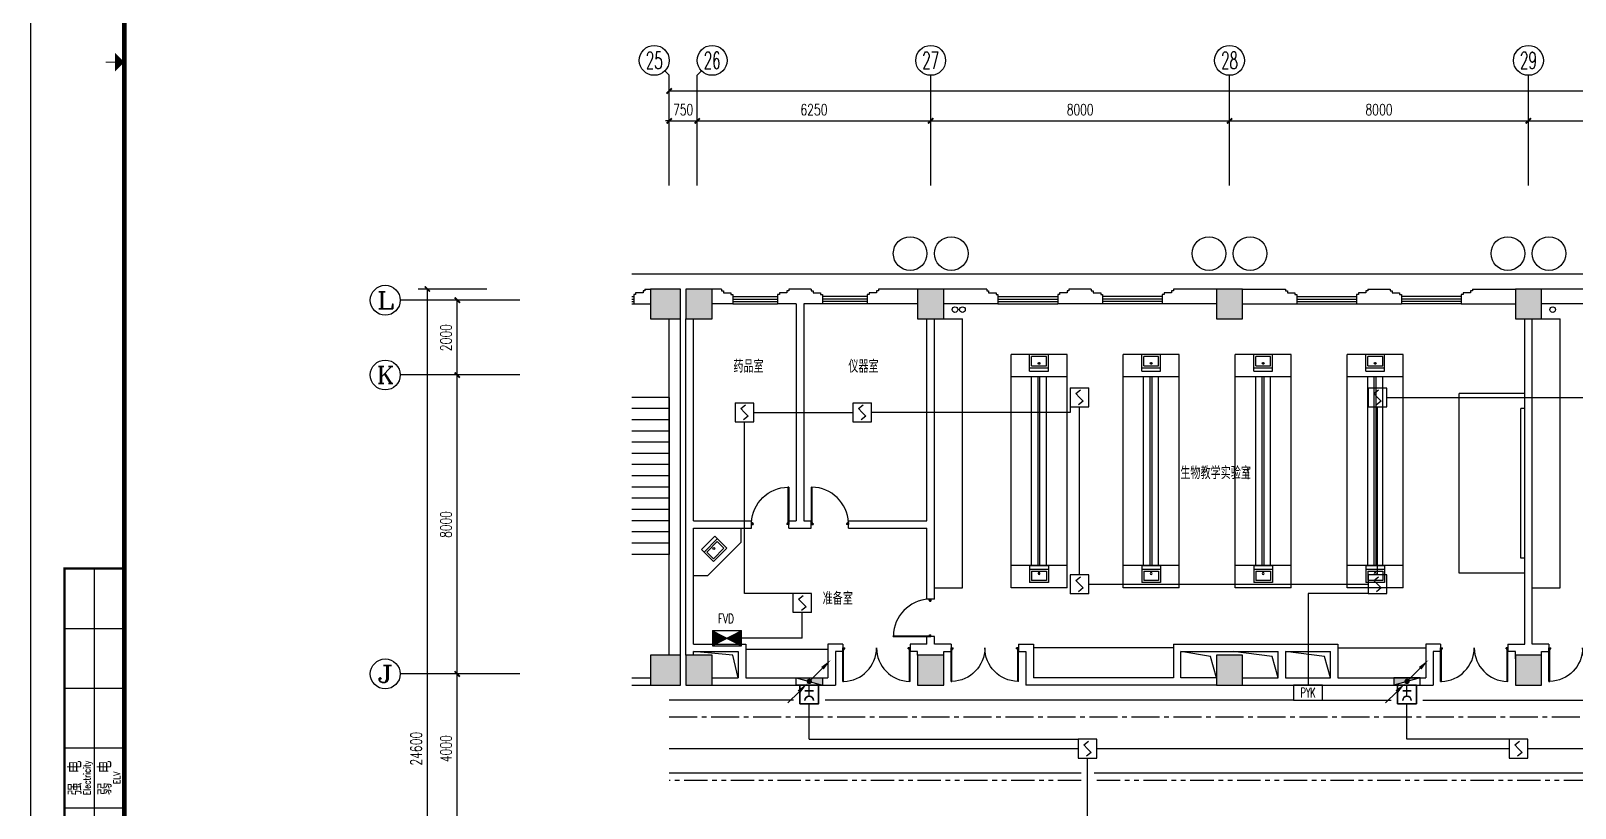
# Model space of a CAD drawing. Extents: x 190999 to 918899, y -200814 to 215286.
# Drawn here: x 428799 to 470135, y 93877 to 114675 of the extents above; entities that cross this region are included whole.
import ezdxf
from ezdxf.enums import TextEntityAlignment as Align

# ---------------------------------------------------------------- set-up
doc = ezdxf.new("R2010")
doc.units = 0
doc.header["$LTSCALE"] = 1000
doc.header["$MEASUREMENT"] = 0
doc.linetypes.add('CENTER2', pattern=[1.125, 0.75, -0.125, 0.125, -0.125])
doc.linetypes.add('PHANTOM2', pattern=[1.25, 0.625, -0.125, 0.125, -0.125, 0.125, -0.125])
doc.layers.get('Defpoints').update_dxf_attribs({"color": 1})
for name, color, linetype in [('00-EQUIP', 3, 'Continuous'), ('00-LWIRE', 4, 'Continuous'), ('00-WIRE-4', 6, 'Continuous'), ('A-墙线', 2, 'Continuous'), ('A-外包装修', 250, 'Continuous'), ('A-外窗', 145, 'Continuous'), ('A-家具', 250, 'Continuous'), ('A-门', 167, 'Continuous'), ('AXIS', 3, 'Continuous'), ('AXIS_TEXT', 7, 'Continuous'), ('COLUMN', 2, 'Continuous'), ('EQUIP_消火栓', 1, 'Continuous'), ('PUB_HATCH', 250, 'Continuous'), ('STAIR', 5, 'Continuous'), ('图框', 189, 'Continuous'), ('房间名称', 7, 'Continuous'), ('暖通-风-说明', 3, 'Continuous'), ('洞口线', 165, 'Continuous'), ('雨水管', 151, 'Continuous')]:
    doc.layers.add(name, color=color, linetype=linetype)
doc.styles.add('_COMPLEX', font='COMPLEX.shx', dxfattribs={"width": 0.5})
doc.styles.add('_TCH_AXIS', font='COMPLEX', dxfattribs={"bigfont": 'GBCBIG'})
doc.styles.add('_TCH_DIM', font='SIMPLEX', dxfattribs={"bigfont": 'GBCBIG'})
doc.styles.add('COMPLEX', font='COMPLEX')
doc.styles.add('DIM_FONT', font='SIMPLEX', dxfattribs={"width": 0.7, "bigfont": 'GBCBIG'})
doc.styles.add('HZ-ZGBZ', font='romanc.shx', dxfattribs={"width": 0.65})
doc.styles.get("Standard").update_dxf_attribs({"font": 'simhei.ttf'})
doc.styles.add('TKZ2_tjkts.shx', font='tjromant.shx', dxfattribs={"bigfont": 'tjkts.shx'})
doc.styles.add('XXK', font='romans.shx', dxfattribs={"width": 0.75, "bigfont": 'hzf.shx'})
doc.styles.add('zz-1', font='arial.ttf', dxfattribs={"width": 0.8})
doc.linetypes.add('4INE', pattern='A,1,-0.15,["4",XXK,S=0.3,R=0,X=-0.1,Y=-0.1],-0.25', length=1.4)
doc.linetypes.add('BIG-DLINE', pattern='A,1,-0.15,["D",XXK,S=0.2,R=0,X=-0.1,Y=-0.09],-0.2', length=1.35)
doc.dimstyles.new('DIMN', dxfattribs={"dimtxt": 300, "dimasz": 100, "dimexe": 250, "dimexo": 300, "dimgap": 150, "dimtad": 1, "dimdec": 0, "dimzin": 0, "dimdsep": 46, "dimtxsty": 'DIM_FONT', "dimblk": 'ARCHTICK', "dimcen": 0.09, "dimclrt": 7, "dimazin": 2, "dimtfac": 1, "dimtdec": 0, "dimtix": 1, "dimtmove": 2, "dimatfit": 3, "dimfxl": 0, "dimtolj": 1, "dimtzin": 0, "dimarcsym": 0})

# ---------------------------------------------------------------- blocks, each defined once
blk = doc.blocks.new('TJAD_TK_A0')
at = {"layer": '图框'}
for p, q in [((973, -441.7), (973, 399.3)), ((2162, -441.7), (2162, 399.3)), ((990, -412.7), (990, -156.7)), ((982, -172.7), (998, -172.7)), ((982, -188.7), (998, -188.7)), ((982, -204.7), (998, -204.7)), ((982, -220.7), (998, -220.7))]:
    blk.add_line(p, q, dxfattribs=at)
at = {"layer": '图框', "const_width": 1.2}
blk.add_lwpolyline([(2152, -431.7), (2152, 389.3), (998, 389.3), (998, -431.7)], close=True, dxfattribs=at)
at = {"layer": '图框'}
for points, const_width in [([(995.5, -21.2), (993, -21.2)], 0.3), ([(998, -431.7), (982, -431.7), (982, -156.7), (998, -156.7)], 0.6)]:
    blk.add_lwpolyline(points, dxfattribs=dict(at, const_width=const_width))
blk.add_solid([(995.5, -23.7), (995.5, -18.7), (998, -21.2)], dxfattribs=at)
at = {"layer": '图框', "style": 'TKZ2_tjkts.shx'}
for s, p in [('强 电', (984.79, -212.7)), ('弱 电', (992.79, -212.7))]:
    blk.add_text(s, height=3.6, rotation=90, dxfattribs=at).set_placement(p, align=Align.MIDDLE_CENTER)
at = {"layer": '图框', "style": 'TKZ2_tjkts.shx', "width": 0.8}
for s, p in [('Electricity', (988.02, -212.7)), ('ELV', (996.02, -212.7))]:
    blk.add_text(s, height=1.8, rotation=90, dxfattribs=at).set_placement(p, align=Align.MIDDLE_CENTER)
blk = doc.blocks.new('m1000')
at = {"layer": 'A-墙线'}
for p, q in [((0, 0), (0, 200)), ((1000, 0), (1000, 200))]:
    blk.add_line(p, q, dxfattribs=at)
at = {"layer": 'A-门'}
for p, q in [((0, 1100), (0, 100)), ((0, 1100), (20, 1100)), ((20, 1100), (20, 150)), ((0, 150), (30, 150)), ((0, 100), (50, 100)), ((30, 150), (30, 130)), ((30, 130), (50, 130)), ((50, 130), (50, 100)), ((950, 130), (950, 100)), ((970, 130), (950, 130)), ((1000, 100), (950, 100)), ((970, 150), (970, 130)), ((1000, 150), (970, 150)), ((1000, 150), (1000, 100))]:
    blk.add_line(p, q, dxfattribs=at)
blk.add_arc((0, 100), 1000, 2.866, 88.854, dxfattribs=at)
blk = doc.blocks.new('m1800')
at = {"layer": 'A-墙线'}
for p, q in [((-900, -100), (-900, 100)), ((900, -100), (900, 100))]:
    blk.add_line(p, q, dxfattribs=at)
at = {"layer": 'A-门'}
for p, q in [((-900, 900), (-900, 0)), ((-900, 900), (-880, 900)), ((-880, 900), (-880, 50)), ((880, 900), (880, 50)), ((900, 900), (880, 900)), ((900, 900), (900, 0)), ((-900, 50), (-870, 50)), ((-900, 0), (-850, 0)), ((-870, 50), (-870, 30)), ((-870, 30), (-850, 30)), ((-850, 30), (-850, 0)), ((850, 30), (850, 0)), ((870, 30), (850, 30)), ((900, 0), (850, 0)), ((870, 50), (870, 30)), ((900, 50), (870, 50))]:
    blk.add_line(p, q, dxfattribs=at)
for centre, start, end in [((-900, 0), 0, 88.7267), ((900, 0), 91.2733, 180)]:
    blk.add_arc(centre, 900, start, end, dxfattribs=at)
blk = doc.blocks.new('$TwtSys$00000434')
for p, q in [((-0.5, 0.5), (-0.5, -0.5)), ((-0.5, -0.5), (0.5, 0.5)), ((0.5, 0.5), (-0.5, 0.5)), ((0.5, -0.5), (0.5, 0.5)), ((-0.5, -0.5), (0.5, -0.5))]:
    blk.add_line(p, q)
blk.add_solid([(0.5, -0.5), (0.5, 0.5), (-0.5, -0.5)])
blk = doc.blocks.new('_ArchTick')
at = {"const_width": 0.5}
blk.add_lwpolyline([(-0.7, -0.7), (0.7, 0.7)], dxfattribs=at)
blk = doc.blocks.new('*D445')
at = {"layer": 'AXIS', "color": 0, "lineweight": -2}
for p, q in [((468885, 110867), (468885, 112517)), ((476885, 110867), (476885, 112517)), ((468885, 112267), (476885, 112267))]:
    blk.add_line(p, q, dxfattribs=at)
at = {"layer": 'Defpoints', "color": 0}
for p in [(476885, 112267), (468885, 110567), (476885, 110567)]:
    blk.add_point(p, dxfattribs=at)
at = {"layer": 'AXIS', "color": 0, "lineweight": -2, "xscale": 100, "yscale": 100, "zscale": 100, "rotation": 180}
blk.add_blockref('_ArchTick', (468885, 112267), dxfattribs=at)
at = {"layer": 'AXIS', "color": 0, "lineweight": -2, "xscale": 100, "yscale": 100, "zscale": 100}
blk.add_blockref('_ArchTick', (476885, 112267), dxfattribs=at)
at = {"layer": 'AXIS', "color": 7, "insert": (472885, 112567), "char_height": 300, "attachment_point": 5, "style": 'DIM_FONT'}
blk.add_mtext('\\A1;8000', dxfattribs=at)
blk = doc.blocks.new('*D446')
at = {"layer": 'AXIS', "color": 0, "lineweight": -2}
for p, q in [((460885, 110867), (460885, 112517)), ((468885, 110867), (468885, 112517)), ((460885, 112267), (468885, 112267))]:
    blk.add_line(p, q, dxfattribs=at)
at = {"layer": 'Defpoints', "color": 0}
for p in [(468885, 112267), (460885, 110567), (468885, 110567)]:
    blk.add_point(p, dxfattribs=at)
at = {"layer": 'AXIS', "color": 0, "lineweight": -2, "xscale": 100, "yscale": 100, "zscale": 100, "rotation": 180}
blk.add_blockref('_ArchTick', (460885, 112267), dxfattribs=at)
at = {"layer": 'AXIS', "color": 0, "lineweight": -2, "xscale": 100, "yscale": 100, "zscale": 100}
blk.add_blockref('_ArchTick', (468885, 112267), dxfattribs=at)
at = {"layer": 'AXIS', "color": 7, "insert": (464885, 112567), "char_height": 300, "attachment_point": 5, "style": 'DIM_FONT'}
blk.add_mtext('\\A1;8000', dxfattribs=at)
blk = doc.blocks.new('*D447')
at = {"layer": 'AXIS', "color": 0, "lineweight": -2}
for p, q in [((452885, 110867), (452885, 112517)), ((460885, 110867), (460885, 112517)), ((452885, 112267), (460885, 112267))]:
    blk.add_line(p, q, dxfattribs=at)
at = {"layer": 'Defpoints', "color": 0}
for p in [(460885, 112267), (452885, 110567), (460885, 110567)]:
    blk.add_point(p, dxfattribs=at)
at = {"layer": 'AXIS', "color": 0, "lineweight": -2, "xscale": 100, "yscale": 100, "zscale": 100, "rotation": 180}
blk.add_blockref('_ArchTick', (452885, 112267), dxfattribs=at)
at = {"layer": 'AXIS', "color": 0, "lineweight": -2, "xscale": 100, "yscale": 100, "zscale": 100}
blk.add_blockref('_ArchTick', (460885, 112267), dxfattribs=at)
at = {"layer": 'AXIS', "color": 7, "insert": (456885, 112567), "char_height": 300, "attachment_point": 5, "style": 'DIM_FONT'}
blk.add_mtext('\\A1;8000', dxfattribs=at)
blk = doc.blocks.new('*D448')
at = {"layer": 'AXIS', "color": 0, "lineweight": -2}
for p, q in [((446635, 110867), (446635, 112517)), ((452885, 110867), (452885, 112517)), ((446635, 112267), (452885, 112267))]:
    blk.add_line(p, q, dxfattribs=at)
at = {"layer": 'Defpoints', "color": 0}
for p in [(452885, 112267), (446635, 110567), (452885, 110567)]:
    blk.add_point(p, dxfattribs=at)
at = {"layer": 'AXIS', "color": 0, "lineweight": -2, "xscale": 100, "yscale": 100, "zscale": 100, "rotation": 180}
blk.add_blockref('_ArchTick', (446635, 112267), dxfattribs=at)
at = {"layer": 'AXIS', "color": 0, "lineweight": -2, "xscale": 100, "yscale": 100, "zscale": 100}
blk.add_blockref('_ArchTick', (452885, 112267), dxfattribs=at)
at = {"layer": 'AXIS', "color": 7, "insert": (449760, 112567), "char_height": 300, "attachment_point": 5, "style": 'DIM_FONT'}
blk.add_mtext('\\A1;6250', dxfattribs=at)
blk = doc.blocks.new('*D449')
at = {"layer": 'AXIS', "color": 0, "lineweight": -2}
for p, q in [((445885, 110867), (445885, 112517)), ((446635, 110867), (446635, 112517)), ((445885, 112267), (445785, 112267)), ((445885, 112267), (446635, 112267)), ((446635, 112267), (446735, 112267))]:
    blk.add_line(p, q, dxfattribs=at)
at = {"layer": 'Defpoints', "color": 0}
for p in [(446635, 112267), (445885, 110567), (446635, 110567)]:
    blk.add_point(p, dxfattribs=at)
at = {"layer": 'AXIS', "color": 0, "lineweight": -2, "xscale": 100, "yscale": 100, "zscale": 100}
blk.add_blockref('_ArchTick', (445885, 112267), dxfattribs=at)
at = {"layer": 'AXIS', "color": 0, "lineweight": -2, "xscale": 100, "yscale": 100, "zscale": 100, "rotation": 180}
blk.add_blockref('_ArchTick', (446635, 112267), dxfattribs=at)
at = {"layer": 'AXIS', "color": 7, "insert": (446260, 112567), "char_height": 300, "attachment_point": 5, "style": 'DIM_FONT'}
blk.add_mtext('\\A1;750', dxfattribs=at)
blk = doc.blocks.new('*D450')
at = {"layer": 'AXIS', "color": 0, "lineweight": -2}
for p, q in [((445885, 110867), (445885, 113317)), ((519185, 110867), (519185, 113317)), ((445885, 113067), (519185, 113067))]:
    blk.add_line(p, q, dxfattribs=at)
at = {"layer": 'Defpoints', "color": 0}
for p in [(519185, 113067), (445885, 110567), (519185, 110567)]:
    blk.add_point(p, dxfattribs=at)
at = {"layer": 'AXIS', "color": 0, "lineweight": -2, "xscale": 100, "yscale": 100, "zscale": 100, "rotation": 180}
blk.add_blockref('_ArchTick', (445885, 113067), dxfattribs=at)
at = {"layer": 'AXIS', "color": 0, "lineweight": -2, "xscale": 100, "yscale": 100, "zscale": 100}
blk.add_blockref('_ArchTick', (519185, 113067), dxfattribs=at)
at = {"layer": 'AXIS', "color": 7, "insert": (482535, 113367), "char_height": 300, "attachment_point": 5, "style": 'DIM_FONT'}
blk.add_mtext('\\A1;73300', dxfattribs=at)
blk = doc.blocks.new('*D451')
at = {"layer": 'AXIS', "color": 0, "lineweight": -2}
for p, q in [((441006, 107467), (439962, 107467)), ((440212, 105467), (440212, 107467)), ((441006, 105467), (439962, 105467))]:
    blk.add_line(p, q, dxfattribs=at)
at = {"layer": 'Defpoints', "color": 0}
for p in [(440212, 107467), (441306, 107467), (441306, 105467)]:
    blk.add_point(p, dxfattribs=at)
at = {"layer": 'AXIS', "color": 0, "lineweight": -2, "xscale": 100, "yscale": 100, "zscale": 100}
for p, rotation in [((440212, 107467), 90), ((440212, 105467), 270)]:
    blk.add_blockref('_ArchTick', p, dxfattribs=dict(at, rotation=rotation))
at = {"layer": 'AXIS', "color": 7, "insert": (439912, 106467), "char_height": 300, "attachment_point": 5, "rotation": 90, "style": 'DIM_FONT'}
blk.add_mtext('\\A1;2000', dxfattribs=at)
blk = doc.blocks.new('*D452')
at = {"layer": 'AXIS', "color": 0, "lineweight": -2}
for p, q in [((441006, 105467), (439962, 105467)), ((440212, 97467), (440212, 105467)), ((441006, 97467), (439962, 97467))]:
    blk.add_line(p, q, dxfattribs=at)
at = {"layer": 'Defpoints', "color": 0}
for p in [(440212, 105467), (441306, 105467), (441306, 97467)]:
    blk.add_point(p, dxfattribs=at)
at = {"layer": 'AXIS', "color": 0, "lineweight": -2, "xscale": 100, "yscale": 100, "zscale": 100}
for p, rotation in [((440212, 105467), 90), ((440212, 97467), 270)]:
    blk.add_blockref('_ArchTick', p, dxfattribs=dict(at, rotation=rotation))
at = {"layer": 'AXIS', "color": 7, "insert": (439912, 101467), "char_height": 300, "attachment_point": 5, "rotation": 90, "style": 'DIM_FONT'}
blk.add_mtext('\\A1;8000', dxfattribs=at)
blk = doc.blocks.new('*D453')
at = {"layer": 'AXIS', "color": 0, "lineweight": -2}
for p, q in [((441006, 97467), (439962, 97467)), ((440212, 93467), (440212, 97467)), ((441006, 93467), (439962, 93467))]:
    blk.add_line(p, q, dxfattribs=at)
at = {"layer": 'Defpoints', "color": 0}
for p in [(440212, 97467), (441306, 97467), (441306, 93467)]:
    blk.add_point(p, dxfattribs=at)
at = {"layer": 'AXIS', "color": 0, "lineweight": -2, "xscale": 100, "yscale": 100, "zscale": 100}
for p, rotation in [((440212, 97467), 90), ((440212, 93467), 270)]:
    blk.add_blockref('_ArchTick', p, dxfattribs=dict(at, rotation=rotation))
at = {"layer": 'AXIS', "color": 7, "insert": (439912, 95467), "char_height": 300, "attachment_point": 5, "rotation": 90, "style": 'DIM_FONT'}
blk.add_mtext('\\A1;4000', dxfattribs=at)
blk = doc.blocks.new('*D460')
at = {"layer": 'AXIS', "color": 0, "lineweight": -2}
for p, q in [((441006, 107767), (439162, 107767)), ((439412, 83167), (439412, 107767)), ((441006, 83167), (439162, 83167))]:
    blk.add_line(p, q, dxfattribs=at)
at = {"layer": 'Defpoints', "color": 0}
for p in [(439412, 107767), (441306, 107767), (441306, 83167)]:
    blk.add_point(p, dxfattribs=at)
at = {"layer": 'AXIS', "color": 0, "lineweight": -2, "xscale": 100, "yscale": 100, "zscale": 100}
for p, rotation in [((439412, 107767), 90), ((439412, 83167), 270)]:
    blk.add_blockref('_ArchTick', p, dxfattribs=dict(at, rotation=rotation))
at = {"layer": 'AXIS', "color": 7, "insert": (439112, 95467), "char_height": 300, "attachment_point": 5, "rotation": 90, "style": 'DIM_FONT'}
blk.add_mtext('\\A1;24600', dxfattribs=at)
blk = doc.blocks.new('_AXISO')
blk.add_circle((0, 0), 0.5)
at = {"layer": 'AXIS_TEXT', "style": 'COMPLEX', "width": 1.041667}
blk.add_attdef('A', text='', height=0.56, dxfattribs=at).set_placement((-0.25, -0.28), (0.25, -0.28), align=Align.FIT)
blk = doc.blocks.new('$plan$00001609')
at = {"linetype": 'Continuous'}
for p, q in [((0, -251), (0, 251)), ((0, 251), (450, 251)), ((93, -251), (93, 251)), ((146, -199), (146, 199)), ((146, 199), (397, 199)), ((397, 199), (397, -199)), ((450, 251), (450, -251)), ((0, -251), (450, -251)), ((146, -199), (397, -199))]:
    blk.add_line(p, q, dxfattribs=at)
blk.add_line((238, 2), (238, 0))
blk.add_arc((212, 0), 26, 4.716, 0, dxfattribs=at)
at = {"style": 'zz-1'}
for tag in ['YSIZE', 'XSIZE']:
    blk.add_attdef(tag, (0, 0), '', height=0.5, dxfattribs=at)
blk = doc.blocks.new('_LINKPT1')
at = {"color": 0}
blk.add_line((0, 0), (0, 0), dxfattribs=at)
blk = doc.blocks.new('J62IR8YJ')
for p, q in [((-0.5, 1), (0.5, 1)), ((-0.5, 0), (-0.5, 1)), ((0.5, 1), (0.5, 0)), ((0.5, 0), (-0.5, 0)), ((-0.231, 0.312), (0.231, 0.312)), ((0, 0.598), (0, 0.06))]:
    blk.add_line(p, q)
at = {"const_width": 0.04, "flags": 128}
blk.add_lwpolyline([(-0.5, 0), (-0.5, 1), (0.5, 1), (0.5, 0)], close=True, dxfattribs=at)
blk.add_arc((0, 0.829), 0.231, 180, 0)
at = {"xscale": 0.002, "yscale": 0.00200000000000955, "zscale": 0.002}
for p in [(0, 1), (-0.5, 0.5), (0, 0), (0.5, 0.5)]:
    blk.add_blockref('_LINKPT1', p, dxfattribs=at)
at = {"flags": 9}
blk.add_attdef('A', (0, 0), '', height=0.00002, dxfattribs=at)
blk = doc.blocks.new('3S1KCGW2')
for p, q in [((0.5, 0.5), (-0.5, 0.5)), ((-0.5, 0.5), (-0.5, -0.5)), ((-0.2, 0.2), (0.05, 0.4)), ((0, 0), (-0.2, 0.2)), ((0, 0), (0.2, -0.2)), ((0.5, -0.5), (0.5, 0.5)), ((-0.5, -0.5), (0.5, -0.5)), ((0.2, -0.2), (-0.05, -0.4))]:
    blk.add_line(p, q)
at = {"const_width": 0.04, "flags": 128}
blk.add_lwpolyline([(-0.5, -0.5), (-0.5, 0.5), (0.5, 0.5), (0.5, -0.5)], close=True, dxfattribs=at)
at = {"xscale": 0.002, "yscale": 0.002, "zscale": 0.002}
for p in [(-0.5, 0), (0, 0.5), (0.5, 0), (0, -0.5)]:
    blk.add_blockref('_LINKPT1', p, dxfattribs=at)
at = {"flags": 9}
blk.add_attdef('A', (0, 0), '', height=0.00002, dxfattribs=at)
blk = doc.blocks.new('6H2KALM6')
for p, q in [((-0.78, 0.4), (0.78, -0.4)), ((0.78, 0.4), (-0.78, -0.4)), ((0.78, 0.4), (-0.78, 0.4)), ((-0.78, 0.4), (-0.78, -0.4)), ((0.78, -0.4), (0.78, 0.4)), ((-0.78, -0.4), (0.78, -0.4))]:
    blk.add_line(p, q)
at = {"const_width": 0.04}
blk.add_lwpolyline([(-0.78, 0.4), (-0.78, -0.4), (0.78, -0.4), (0.78, 0.4)], close=True, dxfattribs=at)
for points in [[(-0.78, 0.4), (0, 0), (-0.78, -0.4)], [(0.78, 0.4), (0, 0), (0.78, -0.4)]]:
    blk.add_solid(points)
at = {"xscale": 0.002, "yscale": 0.002, "zscale": 0.002}
for p in [(-0.78, 0), (0, 0.4), (0.78, 0), (0, -0.4)]:
    blk.add_blockref('_LINKPT1', p, dxfattribs=at)
at = {"flags": 9}
blk.add_attdef('A', (0, 0), '', height=0.00002, dxfattribs=at)
blk = doc.blocks.new('6A2DRK5Q')
for p, q in [((0.78, 0.4), (-0.78, 0.4)), ((-0.78, 0.4), (-0.78, -0.4)), ((0.78, -0.4), (0.78, 0.4)), ((-0.78, -0.4), (0.78, -0.4))]:
    blk.add_line(p, q)
at = {"xscale": 0.002, "yscale": 0.002, "zscale": 0.002}
for p in [(-0.78, 0), (0, 0.4), (0.78, 0), (0, -0.4)]:
    blk.add_blockref('_LINKPT1', p, dxfattribs=at)
at = {"style": '_COMPLEX', "width": 0.6, "flags": 8}
blk.add_attdef('$TEXT$', text='', height=0.52, dxfattribs=at).set_placement((0, 0), align=Align.MIDDLE_CENTER)
at = {"flags": 9}
blk.add_attdef('A', (0, 0), '', height=0.00002, dxfattribs=at)
blk = doc.blocks.new('_WRLD1L')
for p, q in [((0.7, 0.7), (0, 0)), ((0.104, 0.104), (0.104, 0.104)), ((-0.104, -0.104), (-0.104, -0.104))]:
    blk.add_line(p, q)
at = {"const_width": 0.142}
blk.add_lwpolyline([(-0.071, 0, 1), (0.071, 0, 1)], format="xyb", close=True, dxfattribs=at)
blk.add_solid([(0.63, 0.77), (0.77, 0.63), (1.15, 1.15)])
at = {"width": 0.8, "flags": 9}
blk.add_attdef('A', (0, 0), '', height=0.00002, dxfattribs=at)
blk = doc.blocks.new('_WRLD10L')
for p, q in [((1.15, 1.15), (0.55, 0.55)), ((0.104, 0.104), (0.104, 0.104)), ((-0.104, -0.104), (-0.104, -0.104))]:
    blk.add_line(p, q)
at = {"const_width": 0.142}
blk.add_lwpolyline([(-0.071, 0, 1), (0.071, 0, 1)], format="xyb", close=True, dxfattribs=at)
blk.add_solid([(0.62, 0.48), (0.48, 0.62), (0.1, 0.1)])
at = {"width": 0.8, "flags": 9}
blk.add_attdef('A', (0, 0), '', height=0.00002, dxfattribs=at)

msp = doc.modelspace()

# ---------------------------------------------------------------- hatches: boundary and pattern name
at = {"layer": 'PUB_HATCH'}
for points in [[(445384.6, 107767.4), (445384.6, 106967.4), (446184.6, 106967.4), (446184.6, 107767.4)], [(446334.6, 107767.4), (446334.6, 106967.4), (447034.6, 106967.4), (447034.6, 107767.4)], [(452534.6, 107767.4), (452534.6, 106967.4), (453234.6, 106967.4), (453234.6, 107767.4)], [(460534.6, 107767.4), (460534.6, 106967.4), (461234.6, 106967.4), (461234.6, 107767.4)], [(468534.6, 107767.4), (468534.6, 106967.4), (469234.6, 106967.4), (469234.6, 107767.4)], [(445384.6, 97967.4), (445384.6, 97167.4), (446184.6, 97167.4), (446184.6, 97967.4)], [(446334.6, 97967.4), (446334.6, 97167.4), (447034.6, 97167.4), (447034.6, 97967.4)], [(452534.6, 97967.4), (452534.6, 97167.4), (453234.6, 97167.4), (453234.6, 97967.4)], [(460534.6, 97967.4), (460534.6, 97167.4), (461234.6, 97167.4), (461234.6, 97967.4)], [(468534.6, 97967.4), (468534.6, 97167.4), (469234.6, 97167.4), (469234.6, 97967.4)]]:
    msp.add_hatch(color=256, dxfattribs=at).paths.add_polyline_path(points)

# ---------------------------------------------------------------- linework, layer by layer
at = {"layer": '00-WIRE-4'}
for p, q in [((456617.9, 104617.4), (456617.9, 104467.4)), ((456867.9, 100117.4), (456867.9, 104617.4)), ((464842.7, 100117.4), (464842.7, 104617.4)), ((465092.7, 104867.4), (472629.7, 104867.4)), ((447899, 99617.4), (447899, 104217.4)), ((448149, 104467.4), (450802.3, 104467.4)), ((456617.9, 104467.4), (451302.3, 104467.4)), ((457117.9, 99867.4), (464592.7, 99867.4)), ((449197.1, 99617.4), (447899, 99617.4)), ((462984.6, 99617.4), (462984.6, 97167.4)), ((464592.7, 99617.4), (462984.6, 99617.4)), ((449447.1, 98423.3), (449447.1, 99117.4)), ((449447.1, 98423.3), (447824.6, 98423.3)), ((449634.6, 95717.4), (449634.6, 96667.4)), ((465634.3, 95717.4), (465634.3, 96667.4)), ((449634.6, 95717.4), (456834.6, 95717.4)), ((468367.9, 95717.4), (465634.3, 95717.4)), ((456834.6, 95467.4), (445884.6, 95467.4)), ((457084.6, 91317.4), (457084.6, 95217.4)), ((468367.9, 95467.4), (457334.6, 95467.4)), ((479901.2, 95467.4), (468867.9, 95467.4))]:
    msp.add_line(p, q, dxfattribs=at)
at = {"layer": '00-WIRE-4', "linetype": '4INE'}
for p, q in [((449209.6, 96767.4), (445884.6, 96767.4)), ((462594.6, 96767.4), (450059.6, 96767.4)), ((463374.6, 96767.4), (465209.3, 96767.4)), ((466059.3, 96767.4), (476459.6, 96767.4))]:
    msp.add_line(p, q, dxfattribs=at)
at = {"layer": '00-WIRE-4', "linetype": 'CENTER2'}
msp.add_line((445884.6, 96317.4), (476634.6, 96317.4), dxfattribs=at)
at = {"layer": '00-WIRE-4', "linetype": 'BIG-DLINE'}
for p, q in [((445884.6, 94817.4), (456909.6, 94817.4)), ((457259.6, 94817.4), (505459.6, 94817.4))]:
    msp.add_line(p, q, dxfattribs=at)
at = {"layer": '00-WIRE-4', "linetype": 'PHANTOM2'}
for p, q in [((456909.6, 94617.4), (445884.6, 94617.4)), ((505459.6, 94617.4), (457259.6, 94617.4))]:
    msp.add_line(p, q, dxfattribs=at)
at = {"layer": 'A-墙线'}
for p, q in [((444984.6, 107617.4), (444934.6, 107617.4)), ((444934.6, 107617.4), (444934.6, 107367.4)), ((444984.6, 107667.4), (444984.6, 107617.4)), ((445184.6, 107667.4), (444984.6, 107667.4)), ((445184.6, 107717.4), (445184.6, 107667.4)), ((445234.6, 107717.4), (445184.6, 107717.4)), ((445234.6, 107767.4), (445234.6, 107717.4)), ((445234.6, 107767.4), (445384.6, 107767.4)), ((447284.6, 107767.4), (447034.6, 107767.4)), ((447284.6, 107767.4), (447284.6, 107717.4)), ((447284.6, 107717.4), (447334.6, 107717.4)), ((447334.6, 107717.4), (447334.6, 107667.4)), ((447334.6, 107667.4), (447534.6, 107667.4)), ((447534.6, 107667.4), (447534.6, 107617.4)), ((447534.6, 107617.4), (447584.6, 107617.4)), ((447584.6, 107617.4), (447584.6, 107367.4)), ((448834.6, 107617.4), (448784.6, 107617.4)), ((448784.6, 107617.4), (448784.6, 107367.4)), ((448834.6, 107667.4), (448834.6, 107617.4)), ((449034.6, 107667.4), (448834.6, 107667.4)), ((449034.6, 107717.4), (449034.6, 107667.4)), ((449084.6, 107717.4), (449034.6, 107717.4)), ((449684.6, 107767.4), (449084.6, 107767.4)), ((449084.6, 107767.4), (449084.6, 107717.4)), ((449684.6, 107767.4), (449684.6, 107717.4)), ((449684.6, 107717.4), (449734.6, 107717.4)), ((449734.6, 107717.4), (449734.6, 107667.4)), ((449734.6, 107667.4), (449934.6, 107667.4)), ((449934.6, 107667.4), (449934.6, 107617.4)), ((449934.6, 107617.4), (449984.6, 107617.4)), ((449984.6, 107617.4), (449984.6, 107367.4)), ((451234.6, 107617.4), (451184.6, 107617.4)), ((451184.6, 107617.4), (451184.6, 107367.4)), ((451234.6, 107667.4), (451234.6, 107617.4)), ((451434.6, 107667.4), (451234.6, 107667.4)), ((451434.6, 107717.4), (451434.6, 107667.4)), ((451484.6, 107717.4), (451434.6, 107717.4)), ((452534.6, 107767.4), (451484.6, 107767.4)), ((451484.6, 107767.4), (451484.6, 107717.4)), ((454384.6, 107767.4), (453234.6, 107767.4)), ((454384.6, 107767.4), (454384.6, 107717.4)), ((454384.6, 107717.4), (454434.6, 107717.4)), ((454434.6, 107717.4), (454434.6, 107667.4)), ((454434.6, 107667.4), (454634.6, 107667.4)), ((454634.6, 107667.4), (454634.6, 107617.4)), ((454634.6, 107617.4), (454684.6, 107617.4)), ((454684.6, 107617.4), (454684.6, 107367.4)), ((456334.6, 107617.4), (456284.6, 107617.4)), ((456284.6, 107617.4), (456284.6, 107367.4)), ((456334.6, 107667.4), (456334.6, 107617.4)), ((456534.6, 107667.4), (456334.6, 107667.4)), ((456534.6, 107717.4), (456534.6, 107667.4)), ((456584.6, 107717.4), (456534.6, 107717.4)), ((457184.6, 107767.4), (456584.6, 107767.4)), ((456584.6, 107767.4), (456584.6, 107717.4)), ((457184.6, 107767.4), (457184.6, 107717.4)), ((457184.6, 107717.4), (457234.6, 107717.4)), ((457234.6, 107717.4), (457234.6, 107667.4)), ((457234.6, 107667.4), (457434.6, 107667.4)), ((457434.6, 107667.4), (457434.6, 107617.4)), ((457434.6, 107617.4), (457484.6, 107617.4)), ((457484.6, 107617.4), (457484.6, 107367.4)), ((459134.6, 107617.4), (459084.6, 107617.4)), ((459084.6, 107617.4), (459084.6, 107367.4)), ((459134.6, 107667.4), (459134.6, 107617.4)), ((459334.6, 107667.4), (459134.6, 107667.4)), ((459334.6, 107717.4), (459334.6, 107667.4)), ((459384.6, 107717.4), (459334.6, 107717.4)), ((460534.6, 107767.4), (459384.6, 107767.4)), ((459384.6, 107767.4), (459384.6, 107717.4)), ((461234.6, 107767.4), (462384.6, 107767.4)), ((462384.6, 107767.4), (462384.6, 107717.4)), ((462384.6, 107717.4), (462434.6, 107717.4)), ((462434.6, 107717.4), (462434.6, 107667.4)), ((462434.6, 107667.4), (462634.6, 107667.4)), ((462634.6, 107667.4), (462634.6, 107617.4)), ((462634.6, 107617.4), (462684.6, 107617.4)), ((462684.6, 107617.4), (462684.6, 107367.4)), ((464334.6, 107617.4), (464284.6, 107617.4)), ((464284.6, 107617.4), (464284.6, 107367.4)), ((464334.6, 107667.4), (464334.6, 107617.4)), ((464534.6, 107667.4), (464334.6, 107667.4)), ((464534.6, 107717.4), (464534.6, 107667.4)), ((464584.6, 107717.4), (464534.6, 107717.4)), ((464584.6, 107767.4), (465184.6, 107767.4)), ((464584.6, 107767.4), (464584.6, 107717.4)), ((465184.6, 107767.4), (465184.6, 107717.4)), ((465184.6, 107717.4), (465234.6, 107717.4)), ((465234.6, 107717.4), (465234.6, 107667.4)), ((465234.6, 107667.4), (465434.6, 107667.4)), ((465434.6, 107667.4), (465434.6, 107617.4)), ((465434.6, 107617.4), (465484.6, 107617.4)), ((465484.6, 107617.4), (465484.6, 107367.4)), ((467134.6, 107617.4), (467084.6, 107617.4)), ((467084.6, 107617.4), (467084.6, 107367.4)), ((467134.6, 107667.4), (467134.6, 107617.4)), ((467334.6, 107667.4), (467134.6, 107667.4)), ((467334.6, 107717.4), (467334.6, 107667.4)), ((467384.6, 107717.4), (467334.6, 107717.4)), ((467384.6, 107767.4), (468534.6, 107767.4)), ((467384.6, 107767.4), (467384.6, 107717.4)), ((470384.6, 107767.4), (469234.6, 107767.4)), ((444934.6, 107367.4), (445384.6, 107367.4)), ((447584.6, 107367.4), (447034.6, 107367.4)), ((449284.6, 107367.4), (448784.6, 107367.4)), ((449284.6, 107367.4), (449284.6, 101567.4)), ((449484.6, 107367.4), (449484.6, 101567.4)), ((449984.6, 107367.4), (449484.6, 107367.4)), ((452534.6, 107367.4), (451184.6, 107367.4)), ((454684.6, 107367.4), (453234.6, 107367.4)), ((457484.6, 107367.4), (456284.6, 107367.4)), ((460534.6, 107367.4), (459084.6, 107367.4)), ((461234.6, 107367.4), (462684.6, 107367.4)), ((464284.6, 107367.4), (465484.6, 107367.4)), ((467084.6, 107367.4), (468534.6, 107367.4)), ((470684.6, 107367.4), (469234.6, 107367.4)), ((445884.6, 97967.4), (445884.6, 106967.4)), ((446184.6, 97967.4), (446184.6, 106967.4)), ((446334.6, 97967.4), (446334.6, 106967.4)), ((446534.6, 101567.4), (446534.6, 106967.4)), ((452784.6, 101567.4), (452784.6, 106967.4)), ((452984.6, 99467.4), (452984.6, 106967.4)), ((468784.6, 98267.4), (468784.6, 106967.4)), ((468984.6, 98267.4), (468984.6, 106967.4)), ((446534.6, 101567.4), (448084.6, 101567.4)), ((446534.6, 101367.4), (448084.6, 101367.4)), ((446534.6, 98267.4), (446534.6, 101367.4)), ((449084.6, 101567.4), (449284.6, 101567.4)), ((449084.6, 101367.4), (449684.6, 101367.4)), ((449484.6, 101567.4), (449684.6, 101567.4)), ((450684.6, 101567.4), (452784.6, 101567.4)), ((450684.6, 101367.4), (452784.6, 101367.4)), ((452784.6, 99467.4), (452784.6, 101367.4)), ((452784.6, 98267.4), (452784.6, 98467.4)), ((452984.6, 98267.4), (452984.6, 98467.4)), ((446534.6, 97967.4), (446534.6, 98067.4)), ((450534.6, 98267.4), (450134.6, 98267.4)), ((450134.6, 98267.4), (450134.6, 97367.4)), ((450534.6, 98067.4), (450334.6, 98067.4)), ((450334.6, 98067.4), (450334.6, 97167.4)), ((452784.6, 98267.4), (452334.6, 98267.4)), ((452534.6, 98067.4), (452334.6, 98067.4)), ((452534.6, 97967.4), (452534.6, 98067.4)), ((453434.6, 98267.4), (452984.6, 98267.4)), ((453234.6, 98067.4), (453434.6, 98067.4)), ((453234.6, 97967.4), (453234.6, 98067.4)), ((455234.6, 98267.4), (455634.6, 98267.4)), ((455234.6, 98067.4), (455434.6, 98067.4)), ((455434.6, 98067.4), (455434.6, 97167.4)), ((455634.6, 98267.4), (455634.6, 97367.4)), ((459384.6, 98267.4), (459384.6, 97367.4)), ((459384.6, 98267.4), (463784.6, 98267.4)), ((459584.6, 98067.4), (462184.6, 98067.4)), ((459584.6, 97367.4), (459584.6, 98067.4)), ((462184.6, 97367.4), (462184.6, 98067.4)), ((462384.6, 98067.4), (463584.6, 98067.4)), ((462384.6, 98067.4), (462384.6, 97367.4)), ((463584.6, 97367.4), (463584.6, 98067.4)), ((463784.6, 98267.4), (463784.6, 97367.4)), ((466534.6, 98267.4), (466134.6, 98267.4)), ((466134.6, 98267.4), (466134.6, 97367.4)), ((466534.6, 98067.4), (466334.6, 98067.4)), ((466334.6, 98067.4), (466334.6, 97167.4)), ((468334.6, 98267.4), (468784.6, 98267.4)), ((468534.6, 98067.4), (468334.6, 98067.4)), ((468534.6, 97867.4), (468534.6, 98067.4)), ((469434.6, 98267.4), (468984.6, 98267.4)), ((469234.6, 98067.4), (469434.6, 98067.4)), ((469234.6, 97867.4), (469234.6, 98067.4)), ((444884.6, 97367.4), (445384.6, 97367.4)), ((444884.6, 97167.4), (445384.6, 97167.4)), ((447034.6, 97367.4), (447734.6, 97367.4)), ((447034.6, 97167.4), (450334.6, 97167.4)), ((447934.6, 97367.4), (450134.6, 97367.4)), ((460534.6, 97167.4), (455434.6, 97167.4)), ((459384.6, 97367.4), (455634.6, 97367.4)), ((460534.6, 97367.4), (459584.6, 97367.4)), ((461234.6, 97367.4), (462184.6, 97367.4)), ((461234.6, 97167.4), (466334.6, 97167.4)), ((462384.6, 97367.4), (463584.6, 97367.4)), ((463784.6, 97367.4), (466134.6, 97367.4))]:
    msp.add_line(p, q, dxfattribs=at)
for points in [[(446534.6, 98267.4), (447934.6, 98267.4), (447934.6, 97367.4)], [(446534.6, 98067.4), (447734.6, 98067.4), (447734.6, 97367.4)]]:
    msp.add_lwpolyline(points, dxfattribs=at)
at = {"layer": 'A-外包装修'}
msp.add_line((509584.6, 108167.4), (444884.6, 108167.4), dxfattribs=at)
for centre in [(452334.6, 108717.4), (453434.6, 108717.4), (460334.6, 108717.4), (461434.6, 108717.4), (468334.6, 108717.4), (469434.6, 108717.4)]:
    msp.add_circle(centre, 450, dxfattribs=at)
at = {"layer": 'A-外窗'}
for p, q in [((444884.6, 107567.4), (444934.6, 107567.4)), ((444884.6, 107497.4), (444934.6, 107497.4)), ((447584.6, 107567.4), (448784.6, 107567.4)), ((447584.6, 107497.4), (448784.6, 107497.4)), ((451184.6, 107567.4), (449984.6, 107567.4)), ((451184.6, 107497.4), (449984.6, 107497.4)), ((454684.6, 107567.4), (456284.6, 107567.4)), ((454684.6, 107497.4), (456284.6, 107497.4)), ((459084.6, 107567.4), (457484.6, 107567.4)), ((459084.6, 107497.4), (457484.6, 107497.4)), ((462684.6, 107567.4), (464284.6, 107567.4)), ((462684.6, 107497.4), (464284.6, 107497.4)), ((467084.6, 107567.4), (465484.6, 107567.4)), ((467084.6, 107497.4), (465484.6, 107497.4)), ((444884.6, 107437.4), (444934.6, 107437.4)), ((444884.6, 107367.4), (444934.6, 107367.4)), ((447584.6, 107437.4), (448784.6, 107437.4)), ((447584.6, 107367.4), (448784.6, 107367.4)), ((451184.6, 107437.4), (449984.6, 107437.4)), ((451184.6, 107367.4), (449984.6, 107367.4)), ((454684.6, 107437.4), (456284.6, 107437.4)), ((454684.6, 107367.4), (456284.6, 107367.4)), ((459084.6, 107437.4), (457484.6, 107437.4)), ((459084.6, 107367.4), (457484.6, 107367.4)), ((462684.6, 107437.4), (464284.6, 107437.4)), ((462684.6, 107367.4), (464284.6, 107367.4)), ((467084.6, 107437.4), (465484.6, 107437.4)), ((467084.6, 107367.4), (465484.6, 107367.4))]:
    msp.add_line(p, q, dxfattribs=at)
at = {"layer": 'A-家具'}
for p, q in [((453234.6, 106967.4), (453734.6, 106967.4)), ((453734.6, 99767.4), (453734.6, 106967.4)), ((469234.6, 106967.4), (469734.6, 106967.4)), ((469734.6, 99767.4), (469734.6, 106967.4)), ((455034.6, 99767.4), (455034.6, 106017.4)), ((456534.6, 106017.4), (455034.6, 106017.4)), ((456534.6, 99767.4), (456534.6, 106017.4)), ((458034.6, 99767.4), (458034.6, 106017.4)), ((459534.6, 106017.4), (458034.6, 106017.4)), ((459534.6, 99767.4), (459534.6, 106017.4)), ((461034.6, 99767.4), (461034.6, 106017.4)), ((462534.6, 106017.4), (461034.6, 106017.4)), ((462534.6, 99767.4), (462534.6, 106017.4)), ((464034.6, 99767.4), (464034.6, 106017.4)), ((465534.6, 106017.4), (464034.6, 106017.4)), ((465534.6, 99767.4), (465534.6, 106017.4)), ((456534.6, 105417.4), (455034.6, 105417.4)), ((455584.6, 100367.4), (455584.6, 105417.4)), ((455759.6, 100367.4), (455759.6, 105417.4)), ((455809.6, 100367.4), (455809.6, 105417.4)), ((455984.6, 100367.4), (455984.6, 105417.4)), ((459534.6, 105417.4), (458034.6, 105417.4)), ((458584.6, 100367.4), (458584.6, 105417.4)), ((458759.6, 100367.4), (458759.6, 105417.4)), ((458809.6, 100367.4), (458809.6, 105417.4)), ((458984.6, 100367.4), (458984.6, 105417.4)), ((462534.6, 105417.4), (461034.6, 105417.4)), ((461584.6, 100367.4), (461584.6, 105417.4)), ((461759.6, 100367.4), (461759.6, 105417.4)), ((461809.6, 100367.4), (461809.6, 105417.4)), ((461984.6, 100367.4), (461984.6, 105417.4)), ((465534.6, 105417.4), (464034.6, 105417.4)), ((464584.6, 100367.4), (464584.6, 105417.4)), ((464759.6, 100367.4), (464759.6, 105417.4)), ((464809.6, 100367.4), (464809.6, 105417.4)), ((464984.6, 100367.4), (464984.6, 105417.4)), ((467034.6, 100167.4), (467034.6, 104967.4)), ((468784.6, 104967.4), (467034.6, 104967.4)), ((468684.6, 100567.4), (468684.6, 104567.4)), ((468784.6, 104567.4), (468684.6, 104567.4)), ((447809.6, 100992.4), (447809.6, 101367.4)), ((447809.6, 100992.4), (446909.6, 100092.4)), ((468784.6, 100567.4), (468684.6, 100567.4)), ((446909.6, 100092.4), (446534.6, 100092.4)), ((456534.6, 100367.4), (455034.6, 100367.4)), ((459534.6, 100367.4), (458034.6, 100367.4)), ((462534.6, 100367.4), (461034.6, 100367.4)), ((465534.6, 100367.4), (464034.6, 100367.4)), ((468784.6, 100167.4), (467034.6, 100167.4)), ((452984.6, 99767.4), (453734.6, 99767.4)), ((456534.6, 99767.4), (455034.6, 99767.4)), ((459534.6, 99767.4), (458034.6, 99767.4)), ((462534.6, 99767.4), (461034.6, 99767.4)), ((465534.6, 99767.4), (464034.6, 99767.4)), ((468984.6, 99767.4), (469734.6, 99767.4)), ((450134.6, 98117.4), (447934.6, 98117.4)), ((459384.6, 98167.4), (455634.6, 98167.4)), ((463784.6, 98167.4), (466134.6, 98167.4))]:
    msp.add_line(p, q, dxfattribs=at)
at = {"layer": 'AXIS'}
for p, q in [((445767.4, 113603.6), (445884.6, 113486.5)), ((445884.6, 110537.4), (445884.6, 113486.5)), ((446751.7, 113603.6), (446634.6, 113486.5)), ((446634.6, 110537.4), (446634.6, 113486.5)), ((452884.6, 110537.4), (452884.6, 113486.5)), ((460884.6, 110537.4), (460884.6, 113486.5)), ((468884.6, 110537.4), (468884.6, 113486.5)), ((441884.6, 107467.4), (438684.6, 107467.4)), ((441884.6, 105467.4), (438684.6, 105467.4)), ((441884.6, 97467.4), (438684.6, 97467.4))]:
    msp.add_line(p, q, dxfattribs=at)
at = {"layer": 'COLUMN'}
for p, q in [((445384.6, 107767.4), (445384.6, 106967.4)), ((446184.6, 107767.4), (445384.6, 107767.4)), ((446184.6, 106967.4), (446184.6, 107767.4)), ((446334.6, 107767.4), (446334.6, 106967.4)), ((447034.6, 107767.4), (446334.6, 107767.4)), ((447034.6, 106967.4), (447034.6, 107767.4)), ((452534.6, 107767.4), (452534.6, 106967.4)), ((453234.6, 107767.4), (452534.6, 107767.4)), ((453234.6, 106967.4), (453234.6, 107767.4)), ((460534.6, 107767.4), (460534.6, 106967.4)), ((461234.6, 107767.4), (460534.6, 107767.4)), ((461234.6, 106967.4), (461234.6, 107767.4)), ((468534.6, 107767.4), (468534.6, 106967.4)), ((469234.6, 107767.4), (468534.6, 107767.4)), ((469234.6, 106967.4), (469234.6, 107767.4)), ((445384.6, 106967.4), (446184.6, 106967.4)), ((446334.6, 106967.4), (447034.6, 106967.4)), ((452534.6, 106967.4), (453234.6, 106967.4)), ((460534.6, 106967.4), (461234.6, 106967.4)), ((468534.6, 106967.4), (469234.6, 106967.4)), ((445384.6, 97967.4), (445384.6, 97167.4)), ((446184.6, 97967.4), (445384.6, 97967.4)), ((446184.6, 97167.4), (446184.6, 97967.4)), ((446334.6, 97967.4), (446334.6, 97167.4)), ((447034.6, 97967.4), (446334.6, 97967.4)), ((447034.6, 97167.4), (447034.6, 97967.4)), ((452534.6, 97967.4), (452534.6, 97167.4)), ((453234.6, 97967.4), (452534.6, 97967.4)), ((453234.6, 97167.4), (453234.6, 97967.4)), ((460534.6, 97967.4), (460534.6, 97167.4)), ((461234.6, 97967.4), (460534.6, 97967.4)), ((461234.6, 97167.4), (461234.6, 97967.4)), ((468534.6, 97967.4), (468534.6, 97167.4)), ((469234.6, 97967.4), (468534.6, 97967.4)), ((469234.6, 97167.4), (469234.6, 97967.4)), ((445384.6, 97167.4), (446184.6, 97167.4)), ((446334.6, 97167.4), (447034.6, 97167.4)), ((452534.6, 97167.4), (453234.6, 97167.4)), ((460534.6, 97167.4), (461234.6, 97167.4)), ((468534.6, 97167.4), (469234.6, 97167.4))]:
    msp.add_line(p, q, dxfattribs=at)
at = {"layer": 'STAIR'}
for p, q in [((445884.6, 104867.4), (444884.6, 104867.4)), ((445884.6, 104867.4), (445884.6, 100667.4)), ((445884.6, 104567.4), (444884.6, 104567.4)), ((445884.6, 104267.4), (444884.6, 104267.4)), ((445884.6, 103967.4), (444884.6, 103967.4)), ((445884.6, 103667.4), (444884.6, 103667.4)), ((445884.6, 103367.4), (444884.6, 103367.4)), ((445884.6, 103067.4), (444884.6, 103067.4)), ((445884.6, 102767.4), (444884.6, 102767.4)), ((445884.6, 102467.4), (444884.6, 102467.4)), ((445884.6, 102167.4), (444884.6, 102167.4)), ((445884.6, 101867.4), (444884.6, 101867.4)), ((445884.6, 101567.4), (444884.6, 101567.4)), ((445884.6, 101267.4), (444884.6, 101267.4)), ((445884.6, 100967.4), (444884.6, 100967.4)), ((445884.6, 100667.4), (444884.6, 100667.4))]:
    msp.add_line(p, q, dxfattribs=at)
at = {"layer": '洞口线', "ltscale": 2}
for points in [[(447734.6, 97367.4), (447592.1, 97972.3), (446534.6, 98067.4)], [(460534.6, 97367.4), (460373.6, 97929.5), (459584.6, 98067.4)], [(462184.6, 97367.4), (462023.6, 97929.5), (460984.6, 98067.4)], [(463584.6, 97367.4), (463423.6, 97929.5), (462384.6, 98067.4)]]:
    msp.add_lwpolyline(points, dxfattribs=at)
at = {"layer": '雨水管'}
for centre in [(453534.6, 107217.4), (453734.6, 107217.4), (469534.6, 107217.4)]:
    msp.add_circle(centre, 75, dxfattribs=at)

# ---------------------------------------------------------------- block references
at = {"layer": '00-EQUIP', "xscale": 500, "yscale": 500, "zscale": 500}
for name, p in [('3S1KCGW2', (456867.9, 104867.4)), ('3S1KCGW2', (464842.7, 104867.4)), ('3S1KCGW2', (447899, 104467.4)), ('3S1KCGW2', (451052.3, 104467.4)), ('3S1KCGW2', (456867.9, 99867.4)), ('3S1KCGW2', (464842.7, 99867.4)), ('3S1KCGW2', (449447.1, 99367.4)), ('6H2KALM6', (447434.6, 98423.3))]:
    msp.add_blockref(name, p, dxfattribs=at)
at = {"layer": '00-EQUIP', "yscale": 500, "zscale": 500, "rotation": 180}
for name, p, xscale in [('J62IR8YJ', (449634.6, 97167.4), 500), ('J62IR8YJ', (449634.6, 97167.4), -500), ('J62IR8YJ', (465634.3, 97167.4), 500), ('J62IR8YJ', (465634.3, 97167.4), -500), ('3S1KCGW2', (457084.6, 95467.4), 500), ('3S1KCGW2', (468617.9, 95467.4), 500)]:
    msp.add_blockref(name, p, dxfattribs=dict(at, xscale=xscale))
at = {"layer": '00-EQUIP', "xscale": 500, "yscale": 500, "zscale": 500}
msp.add_blockref('6A2DRK5Q', (462984.6, 96967.4), dxfattribs=at).add_auto_attribs({'$TEXT$': 'PYK'})
at = {"layer": '00-LWIRE', "xscale": 500, "yscale": 500, "zscale": 500}
for p in [(449634.6, 97267.4), (465634.3, 97267.4)]:
    msp.add_blockref('_WRLD1L', p, dxfattribs=at)
at = {"layer": '00-LWIRE', "xscale": 500, "yscale": 500, "zscale": 500, "rotation": 180}
for p in [(449634.6, 97267.4), (465634.3, 97267.4)]:
    msp.add_blockref('_WRLD10L', p, dxfattribs=at)
at = {"layer": 'A-家具', "yscale": -1}
for p, rotation in [((455784.6, 105567.4), 89.99999999999999), ((458784.6, 105567.4), 89.99999999999999), ((461784.6, 105567.4), 89.99999999999999), ((464784.6, 105567.4), 89.99999999999999), ((446929.2, 100972.7), 314.9999999999999)]:
    msp.add_blockref('$plan$00001609', p, dxfattribs=dict(at, rotation=rotation))
at = {"layer": 'A-家具', "rotation": 270}
for p in [(455784.6, 100367.4), (458784.6, 100367.4), (461784.6, 100367.4), (464784.6, 100367.4)]:
    msp.add_blockref('$plan$00001609', p, dxfattribs=at)
at = {"layer": 'A-门', "xscale": -1}
msp.add_blockref('m1000', (449084.6, 101367.4), dxfattribs=at)
at = {"layer": 'A-门'}
msp.add_blockref('m1000', (449684.6, 101367.4), dxfattribs=at)
for name, p, rotation in [('m1000', (452984.6, 98467.4), 90), ('m1800', (451434.6, 98167.4), 180), ('m1800', (467434.6, 98167.4), 180)]:
    msp.add_blockref(name, p, dxfattribs=dict(at, rotation=rotation))
at = {"layer": 'A-门', "xscale": -1, "rotation": 180}
for p in [(454334.6, 98167.4), (470334.6, 98167.4)]:
    msp.add_blockref('m1800', p, dxfattribs=at)
at = {"layer": 'AXIS'}
ref = msp.add_blockref('_AXISO', (445484.6, 113886.5), dxfattribs=dict(at, xscale=800, yscale=800, zscale=800))
ref.add_attrib('A', '25', dxfattribs={"layer": 'AXIS_TEXT', "height": 452.55, "style": '_TCH_AXIS', "width": 0.617647}).set_placement((445258.3, 113660.2), (445710.9, 113660.2), align=Align.FIT)
ref = msp.add_blockref('_AXISO', (447034.6, 113886.5), dxfattribs=dict(at, xscale=800, yscale=800, zscale=800))
ref.add_attrib('A', '26', dxfattribs={"layer": 'AXIS_TEXT', "height": 452.55, "style": '_TCH_AXIS', "width": 0.617647}).set_placement((446808.3, 113660.2), (447260.9, 113660.2), align=Align.FIT)
ref = msp.add_blockref('_AXISO', (452884.6, 113886.5), dxfattribs=dict(at, xscale=800, yscale=800, zscale=800))
ref.add_attrib('A', '27', dxfattribs={"layer": 'AXIS_TEXT', "height": 452.55, "style": '_TCH_AXIS', "width": 0.617647}).set_placement((452658.3, 113660.2), (453110.9, 113660.2), align=Align.FIT)
ref = msp.add_blockref('_AXISO', (460884.6, 113886.5), dxfattribs=dict(at, xscale=800, yscale=800, zscale=800))
ref.add_attrib('A', '28', dxfattribs={"layer": 'AXIS_TEXT', "height": 452.55, "style": '_TCH_AXIS', "width": 0.617647}).set_placement((460658.3, 113660.2), (461110.9, 113660.2), align=Align.FIT)
ref = msp.add_blockref('_AXISO', (468884.6, 113886.5), dxfattribs=dict(at, xscale=800, yscale=800, zscale=800))
ref.add_attrib('A', '29', dxfattribs={"layer": 'AXIS_TEXT', "height": 452.55, "style": '_TCH_AXIS', "width": 0.617647}).set_placement((468658.3, 113660.2), (469110.9, 113660.2), align=Align.FIT)
ref = msp.add_blockref('_AXISO', (438284.6, 107467.4), dxfattribs=dict(at, xscale=800, yscale=800, zscale=800))
ref.add_attrib('A', 'L', dxfattribs={"layer": 'AXIS_TEXT', "height": 452.5, "style": '_TCH_AXIS', "width": 1.4}).set_placement((438058.3, 107241.1), (438510.9, 107241.1), align=Align.FIT)
ref = msp.add_blockref('_AXISO', (438284.6, 105467.4), dxfattribs=dict(at, xscale=800, yscale=800, zscale=800))
ref.add_attrib('A', 'K', dxfattribs={"layer": 'AXIS_TEXT', "height": 452.5, "style": '_TCH_AXIS', "width": 1.105263}).set_placement((438058.3, 105241.1), (438510.9, 105241.1), align=Align.FIT)
ref = msp.add_blockref('_AXISO', (438284.6, 97467.4), dxfattribs=dict(at, xscale=800, yscale=800, zscale=800))
ref.add_attrib('A', 'J', dxfattribs={"layer": 'AXIS_TEXT', "height": 452.5, "style": '_TCH_AXIS', "width": 1.909091}).set_placement((438058.3, 97241.1), (438510.9, 97241.1), align=Align.FIT)
at = {"layer": 'EQUIP_消火栓', "yscale": 200, "zscale": 700, "rotation": 180}
for p, xscale in [((449634.6, 97267.4), -700), ((465634.3, 97267.4), 700)]:
    msp.add_blockref('$TwtSys$00000434', p, dxfattribs=dict(at, xscale=xscale))
at = {"layer": '图框', "xscale": 100, "yscale": 100, "zscale": 100}
for p in [(212598.6, 115956.8), (331498.6, 115956.8)]:
    msp.add_blockref('TJAD_TK_A0', p, dxfattribs=at)

# ---------------------------------------------------------------- texts
at = {"layer": '房间名称', "style": '_TCH_DIM'}
for s, p in [('药品室', (447602, 105530.2)), ('仪器室', (450680.5, 105530.2)), ('生物教学实验室', (459566, 102680.2)), ('准备室', (449991.8, 99319.3))]:
    msp.add_text(s, height=337.59, dxfattribs=at).set_placement(p)
at = {"layer": '房间名称', "style": '_TCH_DIM', "width": 0.705882}
msp.add_text('1', height=297.5, dxfattribs=at).set_placement((461286.2, 102680.2))
at = {"layer": '暖通-风-说明', "style": 'HZ-ZGBZ', "width": 0.7}
msp.add_text('FVD', height=250, dxfattribs=at).set_placement((447190.1, 98823.5))

# ---------------------------------------------------------------- dimensions: what is measured, and where the dimension line sits
at = {"layer": 'AXIS'}
for p1, p2, distance, picture, middle in [((445884.6, 110567.4), (519184.6, 110567.4), 2500, '*D450', (482534.6, 113367.4)), ((445884.6, 110567.4), (446634.6, 110567.4), 1700, '*D449', (446259.6, 112567.4)), ((446634.6, 110567.4), (452884.6, 110567.4), 1700, '*D448', (449759.6, 112567.4)), ((452884.6, 110567.4), (460884.6, 110567.4), 1700, '*D447', (456884.6, 112567.4)), ((460884.6, 110567.4), (468884.6, 110567.4), 1700, '*D446', (464884.6, 112567.4)), ((468884.6, 110567.4), (476884.6, 110567.4), 1700, '*D445', (472884.6, 112567.4)), ((441306.1, 83167.4), (441306.1, 107767.4), 1894.4, '*D460', (439111.6, 95467.4)), ((441306.1, 105467.4), (441306.1, 107467.4), 1094.4, '*D451', (439911.6, 106467.4)), ((441306.1, 97467.4), (441306.1, 105467.4), 1094.4, '*D452', (439911.6, 101467.4)), ((441306.1, 93467.4), (441306.1, 97467.4), 1094.4, '*D453', (439911.6, 95467.4))]:
    dim = msp.add_aligned_dim(p1=p1, p2=p2, distance=distance, dimstyle='DIMN', dxfattribs=at)
    dim.commit()
    dim.dimension.update_dxf_attribs({"geometry": picture, "text_midpoint": middle})

doc.saveas('drawing.dxf')
